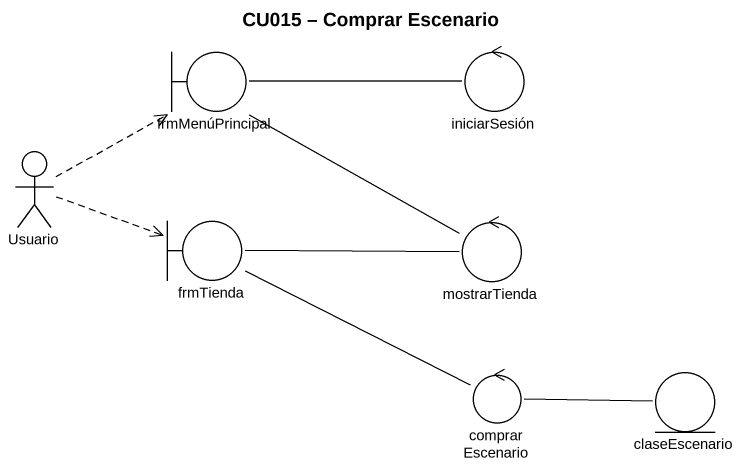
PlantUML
@startuml
title CU015 – Comprar Escenario
boundary frmMenúPrincipal
control iniciarSesión
actor Usuario
boundary frmTienda
control mostrarTienda
control comprarEscenario
entity claseEscenario
frmMenúPrincipal -- mostrarTienda
iniciarSesión -left- frmMenúPrincipal
Usuario .up.> frmMenúPrincipal
Usuario .right.> frmTienda
frmTienda -right- mostrarTienda
frmTienda -right- comprarEscenario
comprarEscenario -right- claseEscenario
@enduml
